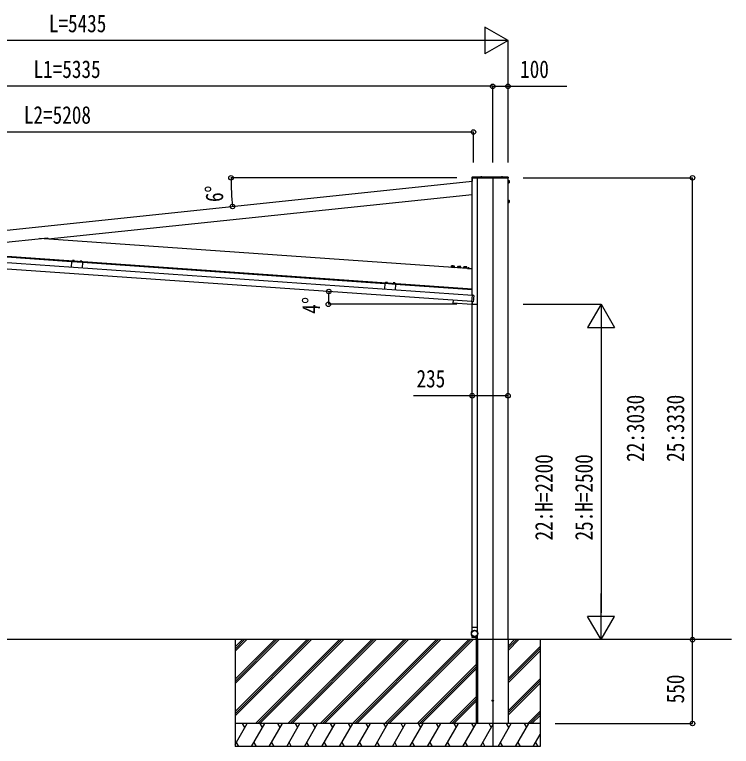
# Model space of a CAD drawing. Units: millimetres, scale not verified. Extents: x -14718 to 14718, y -10395 to 10395.
# Drawn here: x -2001 to 2700, y -6166 to -1365 of the extents above; entities that cross this region are included whole.
import ezdxf
from ezdxf.enums import TextEntityAlignment as Align

# ---------------------------------------------------------------- set-up
doc = ezdxf.new("R2010")
doc.units = ezdxf.units.MM
doc.header["$LTSCALE"] = 40
for name, color, linetype in [('0-3_YKK_12', 2, 'Continuous'), ('0-4_YKK_13', 4, 'Continuous'), ('0-5_YKK_A1', 4, 'Continuous'), ('0-6_YKK_D', 6, 'Continuous')]:
    doc.layers.add(name, color=color, linetype=linetype)
doc.styles.add('ＭＳ ゴシック', font='')
doc.styles.get('ＭＳ ゴシック').set_extended_font_data('MS Gothic')

msp = doc.modelspace()

# ---------------------------------------------------------------- linework, layer by layer
at = {"layer": '0-3_YKK_12'}
msp.add_line((1135.39, -2435.53), (1135.39, -6165.53), dxfattribs=at)
at = {"layer": '0-4_YKK_13'}
for p, q in [((997.39, -2435.03), (997.39, -2458.53)), ((1237.39, -2432.53), (999.89, -2432.53)), ((999.89, -2435.03), (999.89, -2458.53)), ((1237.39, -2435.03), (999.89, -2435.03)), ((999.89, -2435.53), (1237.39, -2435.53)), ((1054.49, -2431.99), (1054.49, -2431.79)), ((1065.74, -2432.53), (1055.03, -2432.53)), ((1055.7, -2431.96), (1055.61, -2432.2)), ((1064.33, -2431.43), (1056.45, -2431.43)), ((1058.02, -2429.21), (1059.24, -2431.67)), ((1060.39, -2432.27), (1059.24, -2431.67)), ((1060.39, -2432.27), (1061.53, -2431.67)), ((1062.76, -2429.21), (1061.53, -2431.67)), ((1065.08, -2431.96), (1065.17, -2432.2)), ((1065.64, -2432.53), (1065.29, -2432.53)), ((1066.29, -2431.99), (1066.29, -2431.79)), ((1189.49, -2431.99), (1189.49, -2431.79)), ((1200.74, -2432.53), (1190.03, -2432.53)), ((1190.7, -2431.96), (1190.61, -2432.2)), ((1199.33, -2431.43), (1191.45, -2431.43)), ((1193.02, -2429.21), (1194.24, -2431.67)), ((1195.39, -2432.27), (1194.24, -2431.67)), ((1195.39, -2432.27), (1196.53, -2431.67)), ((1197.76, -2429.21), (1196.53, -2431.67)), ((1200.08, -2431.96), (1200.17, -2432.2)), ((1200.64, -2432.53), (1200.29, -2432.53)), ((1201.29, -2431.99), (1201.29, -2431.79)), ((1237.39, -2432.53), (1237.39, -2435.53)), ((999.89, -2458.53), (997.39, -2458.53)), ((1236.99, -2453.98), (1238.59, -2453.98)), ((1238.59, -2468.08), (1236.99, -2468.08)), ((1238.59, -2453.53), (1243.51, -2453.53)), ((1238.59, -2453.53), (1238.59, -2468.54)), ((1238.59, -2457.28), (1243.51, -2457.28)), ((1238.59, -2464.78), (1243.51, -2464.78)), ((1238.59, -2468.54), (1243.51, -2468.54)), ((1244.09, -2454.53), (1243.51, -2453.53)), ((1244.09, -2467.53), (1243.51, -2468.54)), ((1244.09, -2454.53), (1244.09, -2467.53)), ((1236.99, -2583.98), (1238.59, -2583.98)), ((1238.59, -2583.53), (1243.51, -2583.53)), ((1238.59, -2583.53), (1238.59, -2598.54)), ((1238.59, -2587.28), (1243.51, -2587.28)), ((1244.09, -2584.53), (1243.51, -2583.53)), ((1244.09, -2584.53), (1244.09, -2597.53)), ((1238.59, -2598.08), (1236.99, -2598.08)), ((1238.59, -2594.78), (1243.51, -2594.78)), ((1238.59, -2598.54), (1243.51, -2598.54)), ((1244.09, -2597.53), (1243.51, -2598.54)), ((-1621.59, -2978.12), (-1621.84, -2981.67)), ((-1621.84, -2981.67), (-1610.32, -2982.47)), ((-1621.79, -2981.97), (-1621.77, -2981.67)), ((-1620.79, -2977.73), (-1621.59, -2978.12)), ((-1620.79, -2977.73), (-1610.81, -2978.43)), ((-1618.71, -2978.32), (-1618.96, -2981.87)), ((-1612.95, -2978.73), (-1613.2, -2982.27)), ((-1610.81, -2978.43), (-1610.07, -2978.93)), ((-1610.39, -2982.47), (-1610.41, -2982.77)), ((-1610.07, -2978.93), (-1610.32, -2982.47)), ((-1571.71, -2981.61), (-1571.96, -2985.16)), ((-1571.96, -2985.16), (-1560.44, -2985.96)), ((-1571.91, -2985.46), (-1571.89, -2985.16)), ((-1570.91, -2981.22), (-1571.71, -2981.61)), ((-1570.91, -2981.22), (-1560.93, -2981.92)), ((-1568.83, -2981.81), (-1569.08, -2985.36)), ((-1563.07, -2982.21), (-1563.32, -2985.76)), ((-1560.93, -2981.92), (-1560.19, -2982.42)), ((-1560.51, -2985.96), (-1560.54, -2986.26)), ((-1560.19, -2982.42), (-1560.44, -2985.96)), ((865.37, -3020.16), (865.81, -3013.93)), ((865.37, -3020.16), (884.95, -3021.53)), ((867.17, -3013.27), (865.81, -3013.93)), ((866.46, -3022.04), (866.58, -3020.25)), ((867.17, -3013.27), (884.13, -3014.46)), ((870.27, -3020.5), (870.7, -3014.28)), ((880.06, -3021.19), (880.49, -3014.96)), ((883.74, -3021.45), (883.62, -3023.24)), ((884.13, -3014.46), (885.39, -3015.3)), ((884.95, -3021.53), (885.39, -3015.3)), ((905.27, -3022.95), (905.71, -3016.73)), ((905.27, -3022.95), (924.86, -3024.32)), ((907.07, -3016.06), (905.71, -3016.73)), ((906.36, -3024.83), (906.49, -3023.04)), ((907.07, -3016.06), (924.03, -3017.25)), ((910.17, -3023.29), (910.61, -3017.07)), ((919.96, -3023.98), (920.4, -3017.75)), ((924.03, -3017.25), (925.29, -3018.09)), ((924.86, -3024.32), (925.29, -3018.09)), ((945.18, -3025.74), (945.61, -3019.52)), ((946.98, -3018.85), (945.61, -3019.52)), ((946.98, -3018.85), (963.94, -3020.04)), ((950.07, -3026.08), (950.51, -3019.86)), ((959.86, -3026.77), (960.3, -3020.54)), ((963.94, -3020.04), (965.19, -3020.88)), ((964.76, -3027.11), (965.19, -3020.88)), ((999.79, -3030.49), (999.79, -3012.49)), ((999.79, -3030.49), (999.79, -3012.49)), ((923.64, -3024.24), (923.52, -3026.03)), ((945.18, -3025.74), (964.76, -3027.11)), ((946.26, -3027.62), (946.39, -3025.83)), ((963.55, -3027.03), (963.42, -3028.82)), ((997.65, -3032.48), (969.72, -3030.53)), ((972.64, -3028.22), (972.6, -3028.73)), ((972.6, -3028.73), (980.08, -3029.25)), ((974.44, -3026.84), (975.21, -3028.75)), ((975.21, -3028.75), (975.49, -3028.93)), ((977.49, -3028.91), (977.2, -3029.05)), ((978.53, -3027.13), (977.49, -3028.91)), ((432.51, -3121.76), (432.26, -3125.3)), ((432.26, -3125.3), (443.78, -3126.11)), ((432.32, -3125.61), (432.34, -3125.31)), ((433.32, -3121.37), (432.51, -3121.76)), ((433.32, -3121.37), (443.29, -3122.07)), ((435.39, -3121.96), (435.14, -3125.51)), ((441.15, -3122.36), (440.9, -3125.91)), ((443.29, -3122.07), (444.03, -3122.57)), ((443.71, -3126.11), (443.69, -3126.4)), ((444.03, -3122.57), (443.78, -3126.11)), ((482.39, -3125.25), (482.14, -3128.79)), ((482.14, -3128.79), (493.66, -3129.6)), ((482.2, -3129.1), (482.22, -3128.8)), ((483.19, -3124.86), (482.39, -3125.25)), ((483.19, -3124.86), (493.17, -3125.55)), ((485.27, -3125.45), (485.02, -3128.99)), ((491.03, -3125.85), (490.78, -3129.4)), ((493.17, -3125.55), (493.91, -3126.05)), ((493.59, -3129.59), (493.57, -3129.89)), ((493.91, -3126.05), (493.66, -3129.6)), ((999.11, -3248.85), (1002.09, -3206.17)), ((1003.65, -3206.28), (1002.09, -3206.17)), ((1003.89, -3206.19), (1009.78, -3206.6)), ((1010.24, -3207.13), (1007.31, -3249.03)), ((874.7, -3238.74), (873.41, -3257.2)), ((998.54, -3266.95), (874.34, -3258.27)), ((999.11, -3248.85), (1000.67, -3248.96)), ((1000.79, -3249.06), (999.6, -3266.02)), ((1000.3, -3248.93), (1000.3, -3248.93)), ((1006.78, -3249.5), (1000.89, -3249.08)), ((998.24, -5385.83), (997.98, -5414.67)), ((1034.24, -5385.53), (998.54, -5385.53)), ((1034.79, -5414.67), (1034.54, -5385.83)), ((997.98, -5436.38), (998.1, -5450.23)), ((1034.37, -5450.53), (998.4, -5450.53)), ((1034.67, -5450.23), (1034.79, -5436.38))]:
    msp.add_line(p, q, dxfattribs=at)
for points in [[(1235.39, -2469.53), (1235.39, -2452.53), (1236.99, -2452.53), (1236.99, -2469.53)], [(1235.39, -2599.53), (1235.39, -2582.53), (1236.99, -2582.53), (1236.99, -2599.53)], [(885.9, -3025), (863.95, -3023.47), (864.06, -3021.87), (886.01, -3023.41)], [(925.8, -3027.79), (903.86, -3026.26), (903.97, -3024.66), (925.91, -3026.2)], [(965.7, -3030.58), (943.76, -3029.05), (943.87, -3027.45), (965.82, -3028.99)]]:
    msp.add_lwpolyline(points, close=True, dxfattribs=at)
for points in [[(-1618.84, -2977.86), (-1617.86, -2980.3), (-1616.03, -2981.44)], [(-1612.76, -2978.29), (-1614.07, -2980.56), (-1616.03, -2981.44)], [(-1568.96, -2981.35), (-1567.98, -2983.79), (-1566.16, -2984.93)], [(-1562.88, -2981.78), (-1564.19, -2984.05), (-1566.16, -2984.93)], [(969.72, -3030.53), (969.69, -3030.86), (1000.39, -3033.01), (1000.39, -3012.49), (999.79, -3012.49)], [(999.79, -3012.49), (997.79, -3012.49), (997.79, -3030.49)], [(997.65, -3032.48), (969.72, -3030.53), (969.86, -3028.53), (997.79, -3030.49)], [(972.64, -3028.22), (980.12, -3028.74), (980.08, -3029.25)], [(435.26, -3121.5), (436.24, -3123.93), (438.07, -3125.07)], [(441.35, -3121.93), (440.03, -3124.2), (438.07, -3125.07)], [(485.14, -3124.99), (486.12, -3127.42), (487.95, -3128.56)], [(491.22, -3125.42), (489.91, -3127.69), (487.95, -3128.56)]]:
    msp.add_lwpolyline(points, dxfattribs=at)
for radius in [21.37, 21, 19.35]:
    msp.add_circle((1016.39, -5425.53), radius, dxfattribs=at)
for centre, radius, start, end in [((999.89, -2435.03), 2.5, 90, 180), ((1055.03, -2431.99), 0.545, 180, 270), ((1055.04, -2431.79), 0.55, 138.43917, 180), ((1060.39, -2436.53), 7.7, 41.56083, 138.43917), ((1055.14, -2432.03), 0.5, 270, 340), ((1056.45, -2432.23), 0.8, 90, 160), ((1064.33, -2432.23), 0.8, 20, 90), ((1065.64, -2432.03), 0.5, 200, 270), ((1065.74, -2431.99), 0.545, 270, 0), ((1065.74, -2431.79), 0.55, 0, 41.56083), ((1190.03, -2431.99), 0.545, 180, 270), ((1190.04, -2431.79), 0.55, 138.43917, 180), ((1195.39, -2436.53), 7.7, 41.56083, 138.43917), ((1190.14, -2432.03), 0.5, 270, 340), ((1191.45, -2432.23), 0.8, 90, 160), ((1199.33, -2432.23), 0.8, 20, 90), ((1200.64, -2432.03), 0.5, 200, 270), ((1200.74, -2431.99), 0.545, 270, 0), ((1200.74, -2431.79), 0.55, 0, 41.56083), ((1240.77, -2455.4), 3.32, 325.61575, 34.38425), ((1231.67, -2461.03), 12.42, 342.41205, 17.58795), ((1240.77, -2466.66), 3.32, 325.61575, 34.38425), ((1240.77, -2585.4), 3.32, 325.61575, 34.38425), ((1231.67, -2591.03), 12.42, 342.41205, 17.58795), ((1240.77, -2596.66), 3.32, 325.61575, 34.38425), ((-1620.3, -2980.33), 2.56, 51.61708, 120.38292), ((-1616.47, -2987.61), 9.55, 68.41276, 103.58724), ((-1611.66, -2980.93), 2.56, 51.61708, 120.38292), ((-1570.42, -2983.82), 2.56, 51.61708, 120.38292), ((-1566.59, -2991.1), 9.55, 68.41276, 103.58724), ((-1561.78, -2984.42), 2.56, 51.61708, 120.38292), ((868.01, -3017.68), 4.34, 51.61575, 120.38425), ((874.52, -3030.06), 16.24, 68.41205, 103.58795), ((882.69, -3018.71), 4.34, 51.61575, 120.38425), ((907.91, -3020.47), 4.34, 51.61575, 120.38425), ((914.42, -3032.85), 16.24, 68.41205, 103.58795), ((922.59, -3021.5), 4.34, 51.61575, 120.38425), ((947.81, -3023.26), 4.34, 51.61575, 120.38425), ((954.32, -3035.64), 16.24, 68.41205, 103.58795), ((962.5, -3024.29), 4.34, 51.61575, 120.38425), ((976.2, -3031.01), 4.53, 30.06671, 141.93329), ((997.79, -3030.49), 2, 266, 0), ((997.79, -3030.49), 2, 266, 0), ((433.81, -3123.96), 2.56, 51.61708, 120.38292), ((437.64, -3131.25), 9.55, 68.41276, 103.58724), ((442.44, -3124.57), 2.56, 51.61708, 120.38292), ((483.68, -3127.45), 2.56, 51.61708, 120.38292), ((487.51, -3134.74), 9.55, 68.41276, 103.58724), ((492.32, -3128.06), 2.56, 51.61708, 120.38292), ((874.41, -3257.27), 1, 176, 266), ((998.61, -3265.95), 1, 266, 356), ((998.54, -5385.83), 0.3, 90, 179.5), ((1034.24, -5385.83), 0.3, 0.5, 90), ((998.4, -5450.23), 0.3, 180.5, 270), ((1034.37, -5450.23), 0.3, 270, 359.5)]:
    msp.add_arc(centre, radius, start, end, dxfattribs=at)
for centre, major_axis, ratio, start_param, end_param in [((1003.87, -3206.49), (-0.021, -0.3), 0.998135, 3.1415927, 4.0284596), ((1009.74, -3207.1), (0.379, 0.329), 0.99628, 5.4996506, 7.06672), ((1000.92, -3248.79), (-0.021, -0.3), 0.998135, 5.3963184, 6.2831853), ((1006.81, -3249), (0.329, -0.379), 0.99628, 5.4996506, 7.06672)]:
    msp.add_ellipse(centre, major_axis=major_axis, ratio=ratio, start_param=start_param, end_param=end_param, dxfattribs=at)
at = {"layer": '0-5_YKK_A1'}
for p, q in [((1000.39, -3207.44), (1000.39, -2435.53)), ((1035.39, -5415.75), (1035.39, -2435.53)), ((1235.39, -5465.53), (1235.39, -2435.53)), ((-2267.5, -2802.33), (1000.39, -2458.86)), ((1000.39, -3165.33), (-3787.92, -2830.5)), ((1001.99, -3207.55), (-4190.18, -2844.48)), ((-1626.92, -2986.63), (-3610.2, -2847.94)), ((1000.39, -3033.01), (-1837.52, -2834.56)), ((999.2, -3247.45), (-4192.97, -2884.38)), ((-1626.75, -2984.13), (-1629.5, -3023.54)), ((-1626.75, -2984.13), (-1555.92, -2989.08)), ((-1555.92, -2989.08), (-1558.68, -3028.49)), ((427.18, -3130.26), (-1556.1, -2991.58)), ((427.35, -3127.77), (424.6, -3167.17)), ((427.35, -3127.77), (498.18, -3132.72)), ((498.18, -3132.72), (495.43, -3172.12)), ((1000.04, -3170.32), (498.01, -3135.21)), ((1000.04, -3170.32), (1000.39, -3165.33)), ((1000.39, -5385.53), (1000.39, -3254.79)), ((1000.39, -3265.53), (1035.39, -3265.53)), ((2700.39, -5465.53), (-4199.61, -5465.53)), ((-554.61, -5465.53), (-554.61, -6165.53)), ((-68.24, -5465.53), (-554.61, -5951.9)), ((-280.37, -5465.53), (-554.61, -5739.77)), ((-492.51, -5465.53), (-554.61, -5527.63)), ((-82.38, -5465.53), (-554.61, -5937.76)), ((-54.1, -5465.53), (-554.61, -5966.04)), ((-294.52, -5465.53), (-554.61, -5725.62)), ((-266.23, -5465.53), (-554.61, -5753.91)), ((-506.65, -5465.53), (-554.61, -5513.49)), ((-478.36, -5465.53), (-554.61, -5541.78)), ((129.75, -5465.53), (-420.25, -6015.53)), ((143.89, -5465.53), (-406.11, -6015.53)), ((158.03, -5465.53), (-391.97, -6015.53)), ((341.88, -5465.53), (-208.12, -6015.53)), ((356.02, -5465.53), (-193.98, -6015.53)), ((370.16, -5465.53), (-179.84, -6015.53)), ((554.01, -5465.53), (4.01, -6015.53)), ((568.15, -5465.53), (18.15, -6015.53)), ((582.3, -5465.53), (32.3, -6015.53)), ((766.14, -5465.53), (216.14, -6015.53)), ((780.29, -5465.53), (230.29, -6015.53)), ((794.43, -5465.53), (244.43, -6015.53)), ((978.28, -5465.53), (428.28, -6015.53)), ((992.42, -5465.53), (442.42, -6015.53)), ((1006.56, -5465.53), (456.56, -6015.53)), ((1035.39, -5452.53), (1026.39, -5452.53)), ((1026.39, -5465.53), (1026.39, -5452.53)), ((1026.39, -5465.53), (1026.39, -6015.53)), ((1035.39, -5465.53), (1035.39, -5435.31)), ((1035.39, -5465.53), (1035.39, -6015.53)), ((1235.39, -5465.53), (1235.39, -6015.53)), ((1292.23, -5465.53), (1235.39, -5522.37)), ((1278.09, -5465.53), (1235.39, -5508.23)), ((1306.37, -5465.53), (1235.39, -5536.51)), ((1445.39, -5465.53), (1445.39, -6165.53)), ((1445.39, -5510.36), (1235.39, -5720.36)), ((1445.39, -5524.5), (1235.39, -5734.5)), ((1445.39, -5538.64), (1235.39, -5748.64)), ((1026.39, -5629.55), (640.41, -6015.53)), ((1026.39, -5643.69), (654.55, -6015.53)), ((1026.39, -5657.83), (668.69, -6015.53)), ((1445.39, -5722.49), (1235.39, -5932.49)), ((1445.39, -5736.63), (1235.39, -5946.63)), ((1445.39, -5750.78), (1235.39, -5960.78)), ((1026.39, -5841.68), (852.54, -6015.53)), ((1026.39, -5855.82), (866.68, -6015.53)), ((1026.39, -5869.97), (880.82, -6015.53)), ((1445.39, -5934.62), (1364.48, -6015.53)), ((1445.39, -5948.77), (1378.63, -6015.53)), ((1445.39, -5962.91), (1392.77, -6015.53)), ((1445.39, -6015.53), (-554.61, -6015.53)), ((-554.61, -6152.47), (-475.55, -6015.53)), ((-490.55, -6041.51), (-505.55, -6015.53)), ((-446.68, -6165.53), (-360.08, -6015.53)), ((-375.08, -6041.51), (-390.08, -6015.53)), ((-331.21, -6165.53), (-244.61, -6015.53)), ((-259.61, -6041.51), (-274.61, -6015.53)), ((-215.74, -6165.53), (-129.14, -6015.53)), ((-144.14, -6041.51), (-159.14, -6015.53)), ((-100.27, -6165.53), (-13.67, -6015.53)), ((-28.67, -6041.51), (-43.67, -6015.53)), ((15.2, -6165.53), (101.8, -6015.53)), ((86.8, -6041.51), (71.8, -6015.53)), ((130.67, -6165.53), (217.27, -6015.53)), ((187.27, -6015.53), (202.27, -6041.51)), ((246.14, -6165.53), (332.74, -6015.53)), ((302.74, -6015.53), (317.74, -6041.51)), ((361.61, -6165.53), (448.21, -6015.53)), ((418.21, -6015.53), (433.21, -6041.51)), ((477.08, -6165.53), (563.68, -6015.53)), ((548.68, -6041.51), (533.68, -6015.53)), ((592.55, -6165.53), (679.15, -6015.53)), ((664.15, -6041.51), (649.15, -6015.53)), ((708.02, -6165.53), (794.62, -6015.53)), ((764.62, -6015.53), (779.62, -6041.51)), ((823.49, -6165.53), (910.09, -6015.53)), ((880.09, -6015.53), (895.09, -6041.51)), ((938.96, -6165.53), (1025.56, -6015.53)), ((995.56, -6015.53), (1010.56, -6041.51)), ((1235.39, -6015.53), (1026.39, -6015.53)), ((1054.43, -6165.53), (1141.03, -6015.53)), ((1126.03, -6041.51), (1111.03, -6015.53)), ((1169.9, -6165.53), (1256.5, -6015.53)), ((1241.5, -6041.51), (1226.5, -6015.53)), ((1285.37, -6165.53), (1371.97, -6015.53)), ((1341.97, -6015.53), (1356.97, -6041.51)), ((1400.84, -6165.53), (1445.39, -6088.36)), ((-547.16, -6139.55), (-532.16, -6165.53)), ((-431.69, -6139.55), (-416.69, -6165.53)), ((-316.21, -6139.55), (-301.22, -6165.53)), ((-200.74, -6139.55), (-185.74, -6165.53)), ((-85.27, -6139.55), (-70.27, -6165.53)), ((30.2, -6139.55), (45.19, -6165.53)), ((145.67, -6139.55), (160.66, -6165.53)), ((261.14, -6139.55), (276.13, -6165.53)), ((376.61, -6139.55), (391.6, -6165.53)), ((492.08, -6139.55), (507.08, -6165.53)), ((607.55, -6139.55), (622.55, -6165.53)), ((723.02, -6139.55), (738.01, -6165.53)), ((838.49, -6139.55), (853.48, -6165.53)), ((953.96, -6139.55), (968.95, -6165.53)), ((1069.43, -6139.55), (1084.43, -6165.53)), ((1184.9, -6139.55), (1199.9, -6165.53)), ((1300.37, -6139.55), (1315.36, -6165.53)), ((1415.84, -6139.55), (1430.83, -6165.53)), ((1445.39, -6165.53), (-554.61, -6165.53))]:
    msp.add_line(p, q, dxfattribs=at)
msp.add_lwpolyline([(-2123.88, -2864.66), (-1782.08, -2828.74), (-1781.25, -2836.69), (1000.39, -2544.33)], dxfattribs=at)
msp.add_circle((1135.39, -5865.53), 4.5, dxfattribs=at)
at = {"layer": '0-6_YKK_D'}
for p, q in [((1235.39, -1535.53), (1083.83, -1448.03)), ((1083.83, -1448.03), (1083.83, -1623.03)), ((1060.39, -1535.53), (-4024.61, -1535.53)), ((1235.39, -1535.53), (932.28, -1535.53)), ((1235.39, -1535.53), (1083.83, -1623.03)), ((1235.39, -2335.53), (1235.39, -1534.53)), ((1135.39, -1835.53), (-4199.61, -1835.53)), ((1135.39, -2335.53), (1135.39, -1834.53)), ((1135.39, -2335.53), (1135.39, -1834.53)), ((1235.39, -2335.53), (1235.39, -1834.53)), ((1008.64, -2135.53), (-4199.61, -2135.53)), ((1008.64, -2335.53), (1008.64, -2134.53)), ((899.39, -2435.53), (-582.37, -2435.53)), ((1335.39, -2435.53), (2446.39, -2435.53)), ((2445.39, -5465.53), (2445.39, -2435.53)), ((899.39, -3265.53), (56.22, -3265.53)), ((1335.39, -3265.53), (1846.39, -3265.53)), ((1845.39, -3265.53), (1757.89, -3417.09)), ((1845.39, -3265.53), (1932.89, -3417.09)), ((1845.39, -3265.53), (1845.39, -3568.64)), ((1757.89, -3417.09), (1932.89, -3417.09)), ((1845.39, -3440.53), (1845.39, -5290.53)), ((1845.39, -5465.53), (1845.39, -5162.42)), ((1845.39, -5465.53), (1757.89, -5313.98)), ((1932.89, -5313.98), (1757.89, -5313.98)), ((1845.39, -5465.53), (1932.89, -5313.98)), ((2445.39, -6015.53), (2445.39, -5465.53)), ((1545.39, -6015.53), (2446.39, -6015.53))]:
    msp.add_line(p, q, dxfattribs=at)
for points in [[(1135.39, -1835.53), (1235.39, -1835.53), (1620.49, -1835.53)], [(1235.39, -3865.53), (1000.39, -3865.53), (615.29, -3865.53)]]:
    msp.add_lwpolyline(points, dxfattribs=at)
for centre in [(1135.39, -1835.53), (1135.39, -1835.53), (1235.39, -1835.53), (1008.64, -2135.53), (-581.37, -2435.53), (2445.39, -2435.53), (-571.49, -2624.07), (60.15, -3181.78), (57.22, -3265.53), (1000.39, -3865.53), (1235.39, -3865.53), (2445.39, -5465.53), (2445.39, -5465.53), (2445.39, -6015.53)]:
    msp.add_circle(centre, 14.88, dxfattribs=at)
for centre, radius, start, end in [((1222.39, -2435.53), 1803.76, 180, 186), ((1257.77, -3265.53), 1200.55, 176, 180)]:
    msp.add_arc(centre, radius, start, end, dxfattribs=at)

# ---------------------------------------------------------------- texts
at = {"layer": '0-6_YKK_D', "style": 'ＭＳ ゴシック', "width": 0.8}
for s, p in [('L=5435', (-1776.11, -1515.53)), ('L1=5335', (-1876.51, -1815.53)), ('100', (1314.89, -1815.53)), ('L2=5208', (-1939.89, -2115.53)), ('235', (635.29, -3845.53))]:
    msp.add_text(s, height=115.5, dxfattribs=at).set_placement(p, align=Align.BOTTOM_LEFT)
for s, rotation, p in [('6°', 92, (-597.03, -2591.52)), ('4°', 88.667, (35.4, -3329.5)), ('22:3030', 90, (2162.89, -4299.13)), ('25:3330', 90, (2425.39, -4299.13)), ('22:H=2200', 90, (1562.89, -4814.93)), ('25:H=2500', 90, (1825.39, -4814.93)), ('550', 90, (2425.39, -5883.33))]:
    msp.add_text(s, height=115.5, rotation=rotation, dxfattribs=at).set_placement(p, align=Align.BOTTOM_LEFT)

doc.saveas('drawing.dxf')
